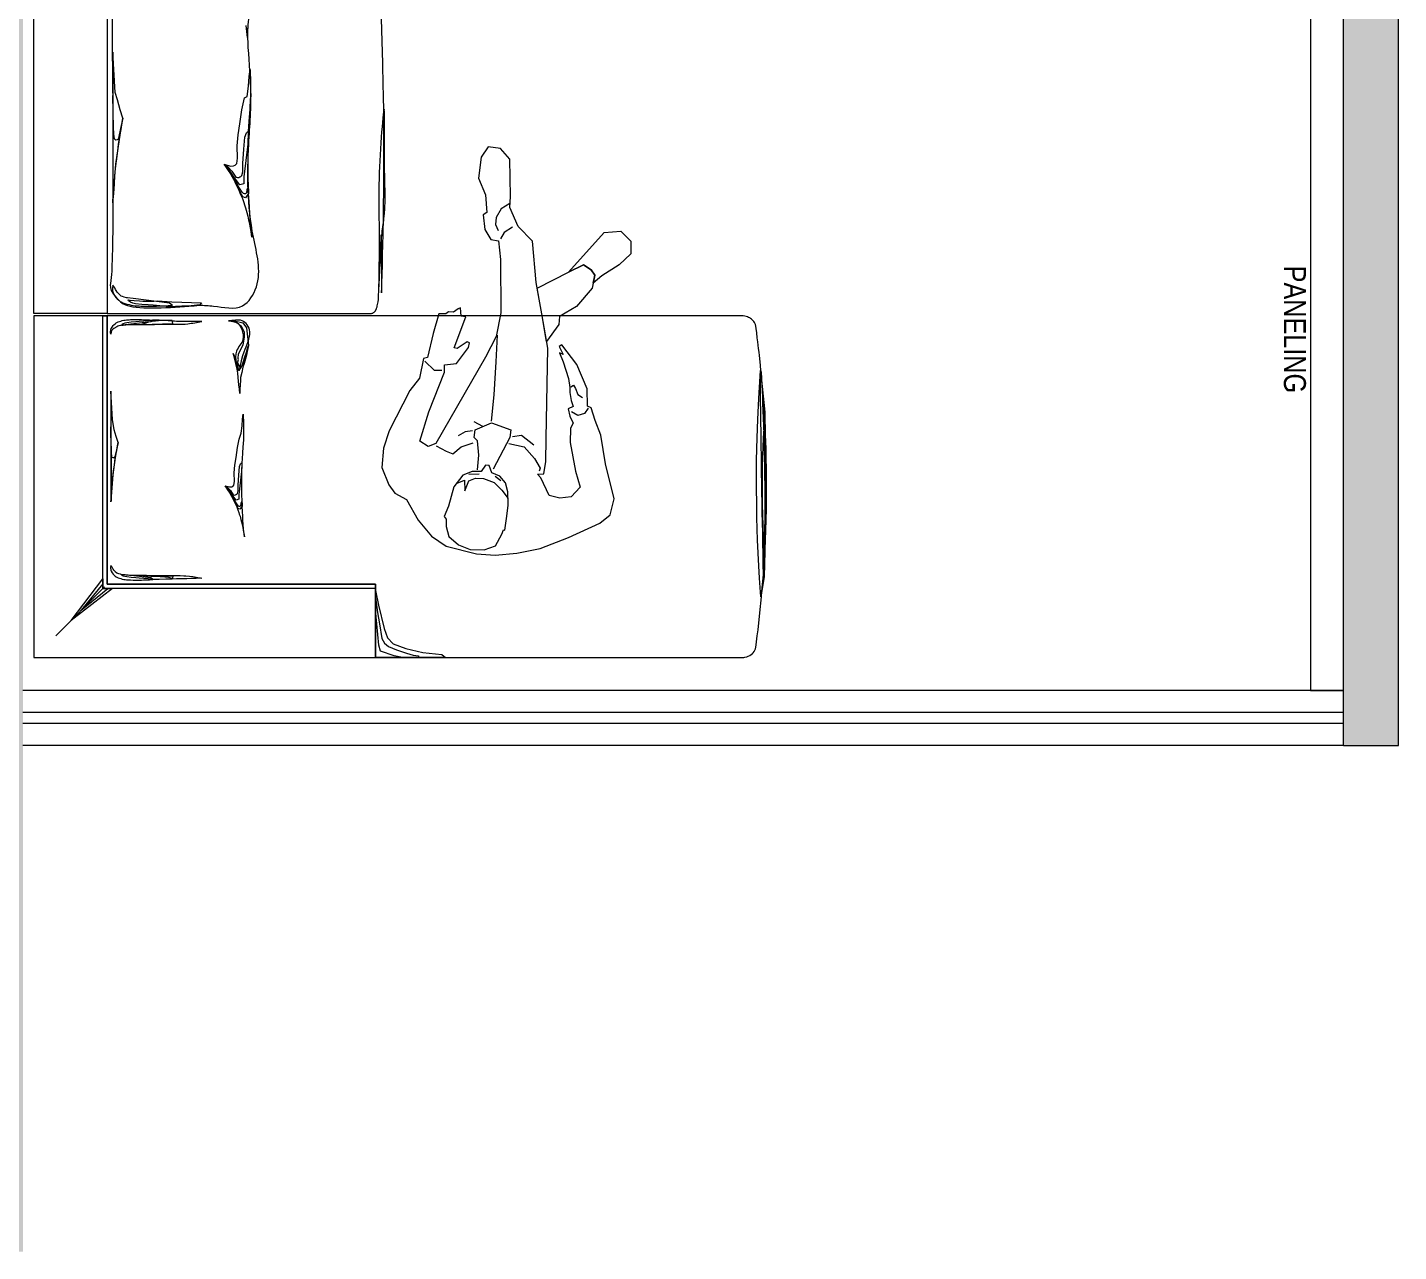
# Model space of a CAD drawing. Header units: inches. Extents: x 64138 to 64573, y -4652 to -4097.
# Drawn here: x 64396.4 to 64521, y -4450.9 to -4339.6 of the extents above; entities that cross this region are included whole.
import ezdxf

# ---------------------------------------------------------------- set-up
doc = ezdxf.new("R2010")
doc.units = ezdxf.units.IN
doc.header["$MEASUREMENT"] = 0
doc.set_wipeout_variables(frame=1)
for name, color, linetype, lineweight in [('A_FURNITURE', 251, 'Continuous', 9), ('A_TEXT', 7, 'Continuous', 18), ('A_WALL HATCH', 8, 'Continuous', 15), ('GLINE', 7, 'Continuous', 20)]:
    doc.layers.add(name, color=color, linetype=linetype, lineweight=lineweight)
doc.styles.add('ARIAL', font='ARIALN.TTF')

# ---------------------------------------------------------------- blocks, each defined once
blk = doc.blocks.new('segv')
at = {"layer": 'A_FURNITURE', "linetype": 'Continuous', "lineweight": 15}
blk.add_line((6756.4, 21999.04), (6751.97, 21994.6), dxfattribs=at)
at = {"layer": 'A_FURNITURE', "linetype": 'ByBlock'}
for p, q in [((6716.48, 21984.55), (6715.97, 21984.94)), ((6718.87, 21984.36), (6717.94, 21984.31))]:
    blk.add_line(p, q, dxfattribs=at)
at = {"layer": 'A_FURNITURE', "linetype": 'Continuous', "lineweight": 15}
for points in [[(6694.04, 21969.97), (6751.73, 21969.97), (6751.73, 21994.36), (6727.34, 21994.36), (6727.34, 22001.02), (6721.38, 22001.02), (6716.18, 22001.02), (6694.04, 22001.02), (6693.87, 22001.02), (6693.8, 22001), (6693.62, 22000.96), (6693.48, 22000.9), (6693.33, 22000.83), (6693.2, 22000.73), (6693.09, 22000.65), (6693.02, 22000.58), (6692.95, 22000.48), (6692.87, 22000.34), (6692.82, 22000.22), (6692.79, 22000.09), (6692.76, 21999.86), (6692.66, 21999.04), (6692.59, 21998.51), (6692.42, 21996.97), (6692.27, 21995.51), (6692.23, 21994.98), (6692.1, 21993.48), (6692.01, 21991.99), (6691.93, 21990.48), (6691.9, 21989.91), (6691.85, 21988.23), (6691.83, 21987.79), (6691.81, 21986.24), (6691.81, 21985.75), (6691.81, 21984.54), (6691.82, 21984.04), (6691.85, 21982.71), (6691.86, 21982.22), (6691.89, 21981.29), (6691.91, 21980.87), (6691.93, 21980.4), (6691.95, 21979.91), (6691.98, 21979.51), (6692.03, 21978.54), (6692.07, 21978), (6692.16, 21976.79), (6692.19, 21976.47), (6692.21, 21976.14), (6692.3, 21975.24), (6692.32, 21974.94), (6692.37, 21974.49), (6692.44, 21973.83), (6692.46, 21973.58), (6692.5, 21973.27), (6692.54, 21972.92), (6692.61, 21972.33), (6692.66, 21971.95), (6692.71, 21971.52), (6692.77, 21971.11), (6692.78, 21970.89), (6692.82, 21970.75), (6692.92, 21970.56), (6692.98, 21970.47), (6693.02, 21970.42), (6693.09, 21970.35), (6693.18, 21970.27), (6693.27, 21970.2), (6693.34, 21970.15), (6693.44, 21970.1), (6693.56, 21970.06), (6693.67, 21970.02), (6693.79, 21969.99), (6693.93, 21969.97)], [(6727.34, 21994.92), (6727.07, 21996.25), (6726.57, 21998.37), (6726.26, 21999.22), (6725.74, 21999.77), (6724.59, 22000.19), (6723.05, 22000.56), (6721.31, 22000.74), (6721, 22001.02), (6727.34, 22001.02)], [(6727.34, 21995.55), (6727.16, 21996.92), (6726.98, 21997.95), (6726.76, 21999.28), (6726.54, 21999.71), (6726.17, 22000.01), (6725.43, 22000.31), (6724.53, 22000.62), (6723.91, 22000.8), (6723.45, 22000.86), (6723.45, 22001.02), (6724.88, 22001.01), (6725.64, 22000.86), (6726.88, 22000.43), (6727.04, 21999.89), (6727.22, 21997.95), (6727.32, 21996.98)], [(6758.39, 22001.02), (6727.34, 22001.02), (6727.34, 21997.69), (6727.34, 21996.04), (6727.34, 21994.36), (6751.73, 21994.36), (6751.73, 21969.97), (6758.39, 21969.97)], [(6692.37, 21974.92), (6691.97, 21978.72), (6691.91, 21983.17), (6691.91, 21989.01), (6692.04, 21993.69), (6692.33, 21995.51), (6692.45, 21993.82), (6692.52, 21992.7), (6692.63, 21990.35), (6692.69, 21988.3), (6692.71, 21987.32), (6692.73, 21985.34), (6692.72, 21983.09), (6692.68, 21981.06), (6692.62, 21979.4), (6692.53, 21977.49)], [(6758.39, 21969.74), (6758.39, 21934.77), (6751.73, 21934.77), (6751.73, 21969.74)], [(6745.79, 21969.13), (6746.09, 21969.15), (6746.36, 21969.1), (6746.94, 21969.04), (6747.55, 21969), (6747.99, 21968.97), (6748.57, 21968.93), (6749.16, 21968.86), (6749.4, 21968.8), (6749.6, 21968.73), (6749.78, 21968.6), (6749.82, 21968.52), (6749.63, 21968.54), (6749.27, 21968.57), (6748.78, 21968.61), (6748.49, 21968.62), (6747.96, 21968.63), (6747.49, 21968.62), (6747.16, 21968.61), (6745.85, 21968.69), (6743.16, 21968.77), (6743.35, 21968.99), (6743.59, 21968.99), (6744.1, 21969.04), (6744.95, 21969.08), (6745.53, 21969.11)], [(6738.59, 21962.81), (6738.69, 21961.78), (6738.74, 21961.21), (6738.77, 21960.67), (6738.81, 21960.1), (6738.84, 21959.58), (6738.88, 21958.83), (6738.91, 21958.23), (6738.99, 21958.36), (6739.05, 21958.49), (6739.07, 21958.79), (6739.16, 21958.87), (6739.25, 21958.87), (6739.34, 21958.83), (6739.45, 21958.72), (6739.59, 21958.53), (6739.75, 21958.27), (6740.06, 21957.66), (6740.35, 21957.15), (6740.66, 21956.65), (6740.92, 21956.43), (6740.71, 21956.75), (6740.59, 21956.93), (6740.46, 21957.17), (6740.25, 21957.53), (6740.11, 21957.81), (6739.9, 21958.22), (6739.76, 21958.53), (6739.6, 21958.92), (6739.44, 21959.31), (6739.31, 21959.67), (6739.24, 21959.86), (6739.15, 21960.15), (6739.03, 21960.56), (6738.95, 21960.89), (6738.88, 21961.26), (6738.79, 21961.62), (6738.74, 21961.95)], [(6750.29, 21952.01), (6750.51, 21952.93), (6750.7, 21953.81), (6750.75, 21953.92), (6750.83, 21953.97), (6750.93, 21954), (6751.04, 21953.93), (6751.1, 21953.76), (6751.16, 21952.9), (6751.21, 21949.95), (6751.22, 21952.75), (6751.22, 21954.5), (6751.22, 21956.43), (6751.21, 21958.48), (6751.21, 21959.7), (6751.18, 21959.4), (6751.13, 21958.84), (6751.07, 21957.95), (6751.02, 21957.21), (6750.98, 21956.59), (6750.91, 21956.1), (6750.86, 21955.68), (6750.77, 21954.96), (6750.7, 21954.4), (6750.6, 21953.81), (6750.47, 21953.03), (6750.37, 21952.42)], [(6750.29, 21952.01), (6750.54, 21951.23), (6750.8, 21950.34), (6751, 21949.66), (6751.22, 21945.99), (6751.2, 21959.55), (6750.93, 21956.19), (6750.62, 21953.94)], [(6741.09, 21956.19), (6740.53, 21956.36), (6740.24, 21956.33), (6740.1, 21956.28), (6739.95, 21956.11), (6739.88, 21955.63), (6739.92, 21954.52), (6739.81, 21953.52), (6739.68, 21952.51), (6739.5, 21951.24), (6739.25, 21950.14), (6739.01, 21950.02), (6738.9, 21949.1), (6738.83, 21948.22), (6738.74, 21947.58), (6738.7, 21948.79), (6738.69, 21949.62), (6738.69, 21950.25), (6738.72, 21950.21), (6738.77, 21951.18), (6738.83, 21951.9), (6738.89, 21952.72), (6738.91, 21953.21), (6738.96, 21954.36), (6739.3, 21957.34), (6739.3, 21957.95), (6739.66, 21958.06), (6740.24, 21957.31), (6740.62, 21956.82), (6741, 21956.29)]]:
    blk.add_lwpolyline(points, close=True, dxfattribs=at)
at = {"layer": 'A_FURNITURE'}
for points in [[(6755.01, 21997.64), (6752.11, 21993.87), (6752.11, 21994.75), (6751.24, 21994.75), (6755.01, 21997.64)], [(6752.11, 21994.31), (6754.1, 21996.73), (6751.68, 21994.75), (6752.11, 21994.75), (6752.11, 21994.31)], [(6727.34, 21994.75), (6752.11, 21994.75), (6752.11, 21969.97), (6751.73, 21969.97), (6751.73, 21994.36), (6727.34, 21994.36), (6727.34, 21994.75)]]:
    blk.add_lwpolyline(points, dxfattribs=at)
at = {"layer": 'A_FURNITURE', "linetype": 'Continuous', "lineweight": 15}
for points in [[(6692.05, 21992), (6691.9, 21990.36), (6691.84, 21988.53), (6691.84, 21985.06), (6691.84, 21982.02), (6691.97, 21979.68), (6692.01, 21979.33), (6692.11, 21981.08), (6692.17, 21982.66), (6692.2, 21983.85), (6692.22, 21985.58), (6692.21, 21987.12), (6692.15, 21989.03), (6692.11, 21990.12), (6692.05, 21991.84)], [(6751.73, 21934.77), (6751.73, 21969.74), (6727.71, 21969.74), (6727.66, 21969.73), (6727.58, 21969.71), (6727.53, 21969.67), (6727.47, 21969.62), (6727.41, 21969.56), (6727.36, 21969.5), (6727.32, 21969.43), (6727.27, 21969.34), (6727.23, 21969.22), (6727.2, 21969.13), (6727.18, 21969.06), (6727.15, 21968.94), (6727.09, 21968.68), (6727.07, 21968.49), (6727.07, 21968.19), (6727.04, 21967.63), (6727.01, 21967.05), (6726.99, 21966.54), (6726.95, 21965.74), (6726.93, 21965.26), (6726.91, 21964.84), (6726.9, 21964.49), (6726.87, 21963.6), (6726.84, 21962.99), (6726.83, 21962.59), (6726.79, 21967.86), (6726.77, 21967.41), (6726.76, 21966.99), (6726.71, 21965.35), (6726.7, 21964.61), (6726.67, 21963.29), (6726.66, 21962.74), (6726.64, 21962.09), (6726.63, 21961.45), (6726.62, 21960.88), (6726.61, 21959.61), (6726.6, 21958.95), (6726.59, 21957.14), (6726.59, 21956.47), (6726.58, 21954.82), (6726.58, 21954.15), (6726.6, 21952.05), (6726.6, 21951.45), (6726.63, 21949.84), (6726.64, 21949.06), (6726.68, 21947.01), (6726.73, 21944.99), (6726.79, 21942.96)], [(6738.96, 21943.53), (6738.98, 21944.18), (6738.98, 21944.67), (6739.04, 21944.12), (6739.11, 21943.57)]]:
    blk.add_lwpolyline(points, dxfattribs=at)
at = {"layer": 'A_FURNITURE', "linetype": 'ByBlock'}
for points in [[(6716.47, 21991.72), (6714.49, 21991.54), (6712.38, 21991.1), (6709.81, 21990.1), (6706.95, 21988.8), (6706.01, 21988.05), (6705.65, 21986.6), (6706.45, 21983.41), (6706.87, 21980.81), (6707.39, 21979.47), (6707.74, 21978.32), (6708.07, 21978.18), (6708.11, 21976.59), (6709.04, 21974.38), (6710.41, 21972.6), (6710.66, 21972.76), (6710.3, 21973.48), (6710.64, 21973.34), (6710.29, 21974.13), (6709.81, 21975.67), (6709.68, 21976.49), (6709.69, 21976.92), (6709.56, 21977.67), (6709.38, 21978.21), (6709.85, 21978.41), (6709.69, 21979.09), (6709.39, 21979.72), (6709.63, 21980.18), (6709.67, 21981.47), (6709.18, 21984.09), (6708.75, 21985.55), (6709.57, 21986.4), (6710.61, 21986.55), (6711.57, 21986.29), (6712.33, 21984.69), (6712.62, 21984.34), (6712.04, 21984.32), (6711.88, 21983.19), (6711.83, 21981.11), (6711.7, 21972.91), (6712.23, 21969.78), (6712.74, 21966.94), (6713.08, 21963.19), (6714.39, 21961.85), (6715.13, 21960.11), (6715.07, 21959.11), (6715.15, 21955.71), (6716, 21954.75), (6717.12, 21954.59), (6717.75, 21955.55), (6717.98, 21957.45), (6717.34, 21958.95), (6717.23, 21960.56), (6717.57, 21960.78), (6717.4, 21962.11), (6716.86, 21963.01), (6716.17, 21963.15), (6716, 21964.84), (6715.96, 21969.68), (6716.39, 21971.83), (6717.34, 21973.73), (6721.86, 21981.56), (6722.57, 21981.85), (6723.33, 21981.34), (6722.51, 21978.69), (6721.07, 21975.08), (6721.09, 21974.43), (6719.98, 21974.29), (6718.9, 21972.85), (6718.81, 21972.43), (6719.01, 21972.32), (6719.92, 21972.93), (6720.2, 21972.88), (6719.13, 21970.06), (6719.55, 21969.98), (6719.62, 21969.24), (6719.85, 21969.34), (6720.27, 21969.62), (6720.7, 21969.6), (6720.95, 21969.77), (6721.6, 21969.78), (6722.1, 21971.56), (6722.61, 21973.76), (6722.99, 21973.83), (6723.35, 21975.64), (6724.22, 21976.76), (6726.1, 21980.42), (6726.63, 21981.98), (6726.77, 21983.75), (6726.15, 21985.32), (6725.58, 21986.08), (6724.54, 21986.65), (6723.47, 21988.52), (6722.25, 21989.99), (6720.92, 21990.91), (6718.18, 21991.6)], [(6717.36, 21983.54), (6717.76, 21984.1), (6718.55, 21984.1), (6719.41, 21984.43), (6720.22, 21985.51), (6720.7, 21987.27), (6721.1, 21988.2), (6720.94, 21988.45), (6720.92, 21989.1), (6720.67, 21990.02), (6719.81, 21990.77), (6718.75, 21991.2), (6717.46, 21991.24), (6716.44, 21990.86), (6715.88, 21989.82), (6715.72, 21989.42), (6715.59, 21989.45), (6715.45, 21988.39), (6715.28, 21987.2), (6715.32, 21985.97), (6715.52, 21985.14), (6716.04, 21984.53), (6716.77, 21984.22), (6717.02, 21983.56)]]:
    blk.add_lwpolyline(points, close=True, dxfattribs=at)
for points in [[(6719.93, 21985.18), (6719.27, 21984.89), (6719.22, 21985.87), (6718.86, 21984.97), (6718.26, 21984.72), (6717.53, 21984.75), (6716.57, 21985.12), (6715.86, 21985.81), (6715.3, 21986.58)], [(6715.24, 21981.58), (6713.85, 21981.86), (6712.91, 21982.92), (6712.37, 21983.82), (6712.49, 21984.08)], [(6718.09, 21983.97), (6717.97, 21982.63), (6718.07, 21981.31), (6718.37, 21981.03), (6718.3, 21980.32), (6716.8, 21979.68), (6715.06, 21980.32), (6715.13, 21981.03), (6716.64, 21983.9)], [(6721.84, 21981.78), (6720.92, 21982.25), (6720.32, 21982.52), (6719.55, 21981.88), (6718.47, 21981.52)], [(6714.89, 21980.93), (6714.07, 21980.81), (6712.95, 21981.68)], [(6718.54, 21980.42), (6719.2, 21980.5), (6719.85, 21980.88)], [(6716.29, 21971.71), (6716.42, 21974.14), (6716.58, 21977.13), (6716.85, 21979.53)], [(6717.58, 21980.02), (6718.37, 21979.59)], [(6708.03, 21978.34), (6708.35, 21978.85), (6708.96, 21979.02), (6709.54, 21978.68)], [(6709.61, 21976.41), (6709.36, 21976.27), (6709.17, 21976.57), (6708.95, 21977.12), (6708.53, 21977.39)], [(6721.33, 21974.92), (6721.98, 21974.94), (6722.85, 21974.08)], [(6712.65, 21967.45), (6709.74, 21965.95), (6708.46, 21965.34), (6707.75, 21965.77), (6707.42, 21966.27), (6707.66, 21967.45), (6709.07, 21969.11), (6710.62, 21970.03), (6710.69, 21970.74), (6711.8, 21972.31), (6712.23, 21969.78), (6712.65, 21967.45)], [(6709.82, 21966), (6706.57, 21962.4), (6705.04, 21962.27), (6704.14, 21963.18), (6704.15, 21964.33), (6705.22, 21965.34), (6706.78, 21966.32), (6707.56, 21966.98), (6707.42, 21966.27), (6707.75, 21965.77), (6708.46, 21965.34), (6709.82, 21966)], [(6714.9, 21961.89), (6715.65, 21962.39), (6715.99, 21962.97)], [(6715.13, 21959.75), (6715.94, 21960.24), (6716.39, 21961.01), (6716.44, 21961.65), (6716.19, 21962.21)]]:
    blk.add_lwpolyline(points, dxfattribs=at)
at = {"layer": 'A_FURNITURE', "linetype": 'Continuous', "lineweight": 15, "flags": 128}
blk.add_lwpolyline([(6751.22, 21967.18), (6751.25, 21967.42), (6751.25, 21967.54), (6751.23, 21967.67), (6751.22, 21967.77), (6751.16, 21967.94), (6751.07, 21968.11), (6750.93, 21968.3), (6750.83, 21968.41), (6750.68, 21968.55), (6750.54, 21968.66), (6750.46, 21968.7), (6750.29, 21968.77), (6750.11, 21968.83), (6749.93, 21968.89), (6749.73, 21968.94), (6749.54, 21968.99), (6749.36, 21969.01), (6749.18, 21969.04), (6749.07, 21969.04), (6748.99, 21969.05), (6748.89, 21969.06), (6748.83, 21969.06), (6748.66, 21969.07), (6748.35, 21969.08), (6748.08, 21969.08), (6747.75, 21969.08), (6747.52, 21969.08), (6747.24, 21969.07), (6747.01, 21969.06), (6746.72, 21969.05), (6746.49, 21969.04), (6746.18, 21969.03), (6745.79, 21969.02), (6746.05, 21968.81), (6749.38, 21968.39), (6749.87, 21968.34), (6749.97, 21968.32), (6750.18, 21968.27), (6750.33, 21968.22), (6750.46, 21968.16), (6750.65, 21967.98), (6750.71, 21967.92), (6750.83, 21967.8), (6750.92, 21967.66), (6750.98, 21967.57), (6751.04, 21967.42), (6751.12, 21967.3), (6751.22, 21967.18)], dxfattribs=at)
at = {"layer": 'A_FURNITURE'}
blk.add_lwpolyline([(6738.96, 21956.32), (6738.96, 21957.04), (6738.94, 21957.59), (6738.92, 21957.95), (6738.88, 21958.83), (6739.16, 21959.24), (6739.39, 21959.14), (6739.8, 21958.44), (6740.39, 21957.18), (6740.71, 21956.75), (6740.88, 21956.49), (6741.09, 21956.19), (6740.77, 21956.41), (6740.39, 21956.8), (6740.04, 21957.35), (6739.9, 21957.4), (6739.77, 21957.39), (6739.66, 21957.34), (6739.59, 21957.29), (6739.5, 21957.2), (6739.41, 21956.87), (6739.39, 21956.12), (6739.32, 21954.82), (6739.23, 21953.72), (6739.07, 21953.34), (6738.99, 21953.25), (6738.91, 21953.21), (6738.93, 21953.64), (6738.96, 21954.31), (6738.96, 21955.02), (6738.96, 21955.85)], close=True, dxfattribs=at)
blk.add_spline([(6692.1, 21993.48), (6691.98, 21985.33), (6692.3, 21975.24), (6692.1, 21993.48)], degree=3, dxfattribs=at)
at = {"layer": 'A_FURNITURE', "linetype": 'Continuous', "lineweight": 5}
blk.add_open_spline([(6743.35, 21968.99), (6743.65, 21969.03), (6745.99, 21969.24), (6749.38, 21969.37), (6750.38, 21968.81), (6751.57, 21967.79), (6751.32, 21966.44), (6751.21, 21962.37), (6751.21, 21955.61), (6751.22, 21947.87), (6751.28, 21945.98), (6751.28, 21940.01), (6751.31, 21937.9), (6751.25, 21937.14), (6750.75, 21936.45), (6750.46, 21936.19), (6747.46, 21935.78), (6744.21, 21936.42), (6740.61, 21935.6), (6736.9, 21936.92), (6738.21, 21940.57), (6738.96, 21942.99), (6738.94, 21945.89), (6738.5, 21949.72), (6739, 21955.22), (6739.01, 21961.46), (6737.47, 21966.52), (6739.37, 21969.62), (6741.64, 21969.07), (6742.92, 21969.01), (6743.35, 21968.99)], degree=3, knots=[0, 0, 0, 0, 22.239706, 161.09293, 172.629797, 202.097916, 203.757179, 229.706468, 314.384383, 771.038877, 913.836135, 927.459524, 946.870289, 958.813886, 975.068115, 987.513541, 1023.529587, 1153.477728, 1224.364314, 1293.337712, 1383.209003, 1444.074853, 1486.683412, 1590.781661, 1724.168719, 1932.741326, 2042.516371, 2093.431355, 2157.265818, 2188.442776, 2188.442776, 2188.442776, 2188.442776], dxfattribs=at)
at = {"layer": 'A_FURNITURE'}
blk.add_open_spline([(6727.03, 21967.34), (6727.03, 21966.39), (6727.03, 21964.5), (6727.01, 21961.07), (6727.15, 21957.49), (6726.41, 21948.08), (6726.63, 21956.63), (6726.35, 21959.63), (6726.93, 21963.58), (6727.03, 21965.71), (6727.03, 21967.34)], degree=3, knots=[0, 0, 0, 0, 59.818557, 119.223816, 205.98114, 336.544897, 428.582962, 538.970648, 571.042801, 673.139128, 673.139128, 673.139128, 673.139128], dxfattribs=at)
at = {"linetype": 'Continuous', "lineweight": 5}
blk.add_wipeout([(6748.35, 21970.28), (6747.82, 21970.3), (6747.36, 21970.31), (6746.61, 21970.34), (6745.92, 21970.36), (6745.49, 21970.37), (6744.61, 21970.39), (6744.13, 21970.4), (6743.77, 21970.41), (6743.5, 21970.42), (6743.14, 21970.43), (6742.98, 21970.38), (6742.69, 21970.34), (6742.36, 21970.29), (6741.9, 21970.25), (6741.59, 21970.23), (6741.15, 21970.21), (6740.64, 21970.2), (6740.24, 21970.23), (6739.85, 21970.3), (6739.59, 21970.38), (6739.37, 21970.47), (6739.2, 21970.55), (6739.06, 21970.67), (6738.94, 21970.82), (6738.87, 21970.95), (6738.83, 21971.06), (6738.79, 21971.19), (6738.77, 21971.36), (6738.77, 21971.54), (6738.76, 21971.73), (6738.77, 21971.89), (6738.78, 21972.05), (6738.79, 21972.23), (6738.83, 21972.52), (6738.88, 21972.78), (6739.09, 21973.65), (6739.34, 21974.43), (6739.53, 21975.35), (6739.58, 21976.09), (6739.58, 21976.59), (6739.49, 21977.52), (6739.44, 21977.95), (6739.4, 21978.41), (6739.37, 21978.79), (6739.36, 21979.03), (6739.34, 21979.42), (6739.34, 21979.77), (6739.33, 21980.28), (6739.34, 21980.72), (6739.37, 21981.59), (6739.47, 21982.92), (6739.53, 21984), (6739.52, 21986.08), (6739.44, 21987.62), (6739.36, 21989.01), (6739.27, 21989.98), (6739.07, 21991.06), (6739.02, 21991.47), (6738.99, 21991.79), (6738.98, 21992.06), (6738.99, 21992.3), (6739, 21992.51), (6739.02, 21992.67), (6739.07, 21992.87), (6739.11, 21993), (6739.16, 21993.13), (6739.22, 21993.26), (6739.29, 21993.4), (6739.38, 21993.52), (6739.5, 21993.62), (6739.62, 21993.72), (6739.71, 21993.77), (6739.78, 21993.81), (6739.89, 21993.86), (6739.98, 21993.9), (6740.08, 21993.92), (6740.18, 21993.94), (6740.23, 21993.95), (6740.32, 21993.97), (6740.43, 21993.98), (6740.58, 21993.99), (6740.7, 21993.99), (6740.81, 21993.99), (6740.91, 21993.98), (6741.03, 21993.97), (6741.13, 21993.96), (6741.21, 21993.95), (6741.32, 21993.93), (6741.56, 21993.91), (6741.74, 21993.89), (6742.01, 21993.86), (6742.19, 21993.85), (6742.33, 21993.84), (6742.64, 21993.83), (6743.14, 21993.82), (6744.04, 21993.84), (6744.44, 21993.85), (6744.88, 21993.87), (6745.25, 21993.88), (6745.58, 21993.88), (6745.98, 21993.9), (6746.26, 21993.9), (6746.52, 21993.91), (6746.85, 21993.92), (6747.31, 21993.93), (6747.87, 21993.95), (6748.08, 21993.96), (6748.24, 21993.96), (6748.53, 21993.97), (6748.71, 21993.98), (6748.96, 21993.99), (6749.29, 21993.98), (6749.6, 21993.97), (6749.88, 21993.96), (6750.02, 21993.94), (6750.21, 21993.92), (6750.38, 21993.88), (6750.49, 21993.85), (6750.62, 21993.81), (6750.68, 21993.79), (6750.74, 21993.77), (6750.84, 21993.73), (6750.92, 21993.69), (6750.96, 21993.65), (6751.01, 21993.61), (6751.12, 21993.51), (6751.17, 21993.46), (6751.26, 21993.34), (6751.35, 21993.18), (6751.39, 21993.03), (6751.41, 21992.95), (6751.4, 21992.68), (6751.39, 21986.87), (6751.39, 21984.33), (6751.39, 21983.12), (6751.39, 21982.24), (6751.39, 21981.34), (6751.39, 21980.33), (6751.39, 21977.02), (6751.39, 21975.39), (6751.39, 21973.22), (6751.4, 21971.59), (6751.41, 21971.43), (6751.41, 21971.32), (6751.39, 21971.18), (6751.35, 21971.08), (6751.31, 21970.99), (6751.27, 21970.92), (6751.23, 21970.85), (6751.17, 21970.79), (6751.1, 21970.72), (6750.99, 21970.61), (6750.89, 21970.54), (6750.74, 21970.48), (6750.54, 21970.41), (6750.38, 21970.37), (6750.21, 21970.33), (6749.96, 21970.3), (6749.7, 21970.28), (6749.34, 21970.26), (6748.87, 21970.26)], dxfattribs=at).dxf.layer = 'A_FURNITURE'
at = {"layer": 'A_FURNITURE', "linetype": 'Continuous', "lineweight": 15}
for points in [[(6748.55, 21993.53), (6748.16, 21993.54), (6747.75, 21993.55), (6747.26, 21993.56), (6746.6, 21993.57), (6746.03, 21993.57), (6745.3, 21993.56), (6745.09, 21993.56), (6744.75, 21993.58), (6744.58, 21993.59), (6744.24, 21993.62), (6743.93, 21993.66), (6743.8, 21993.68), (6743.5, 21993.74), (6743.26, 21993.79), (6743.14, 21993.82), (6743.63, 21993.83), (6744.13, 21993.85), (6744.5, 21993.86), (6744.88, 21993.87), (6745.42, 21993.88), (6745.83, 21993.89), (6745.85, 21993.86), (6745.92, 21993.8), (6746.14, 21993.76), (6746.5, 21993.71), (6746.9, 21993.68), (6747.76, 21993.65), (6748.21, 21993.63), (6748.43, 21993.6), (6748.51, 21993.57), (6748.55, 21993.53)], [(6738.9, 21972.66), (6739, 21973.19), (6739.08, 21973.53), (6739.16, 21973.88), (6739.29, 21974.28), (6739.41, 21974.64), (6739.5, 21975.1), (6739.6, 21975.56), (6739.62, 21975.86), (6739.64, 21976.21), (6739.66, 21976.67), (6739.66, 21977.01), (6739.7, 21976.63), (6739.75, 21976.24), (6739.79, 21975.91), (6739.83, 21975.56), (6739.87, 21975.16), (6739.93, 21974.8), (6740.05, 21974.28), (6740.23, 21973.58), (6740.29, 21973.38), (6740.18, 21973.58), (6740, 21974.15), (6739.9, 21974.48), (6739.87, 21974.68), (6739.81, 21974.77), (6739.74, 21974.81), (6739.67, 21974.81), (6739.6, 21974.76), (6739.49, 21974.55), (6739.36, 21974.18), (6739.21, 21973.7), (6739.06, 21973.28), (6739.01, 21973.03), (6738.96, 21972.81), (6738.9, 21972.66)], [(6740.7, 21970.41), (6740.15, 21970.41), (6739.39, 21970.59), (6739.08, 21971.04), (6738.9, 21972.66), (6739.04, 21973.19), (6739.14, 21973.49), (6739.21, 21973.7), (6739.4, 21974.3), (6739.6, 21974.76), (6739.84, 21974.23), (6739.86, 21974.15), (6739.8, 21973.92), (6739.81, 21973.84), (6739.8, 21973.41), (6739.37, 21972.59), (6739.24, 21971.91), (6739.24, 21971.71), (6739.24, 21971.48), (6739.32, 21971.33), (6739.44, 21971.07), (6739.51, 21970.93), (6739.64, 21970.83), (6739.93, 21970.6), (6740.7, 21970.41)]]:
    blk.add_lwpolyline(points, dxfattribs=at)
for points in [[(6747.59, 21993.94), (6747.8, 21993.91), (6747.99, 21993.87), (6748.4, 21993.83), (6748.82, 21993.8), (6749.13, 21993.78), (6749.54, 21993.76), (6749.95, 21993.7), (6750.12, 21993.66), (6750.26, 21993.61), (6750.38, 21993.52), (6750.41, 21993.47), (6750.28, 21993.48), (6750.03, 21993.5), (6749.69, 21993.53), (6749.48, 21993.54), (6749.11, 21993.54), (6748.78, 21993.54), (6748.55, 21993.53), (6747.63, 21993.58), (6745.75, 21993.64), (6745.83, 21993.89), (6746.05, 21993.9), (6746.41, 21993.91), (6747, 21993.93), (6747.41, 21993.94)], [(6739.26, 21990.04), (6739.33, 21989.32), (6739.36, 21988.92), (6739.39, 21988.54), (6739.41, 21988.14), (6739.43, 21987.78), (6739.46, 21987.25), (6739.48, 21986.83), (6739.54, 21986.92), (6739.58, 21987.01), (6739.6, 21987.22), (6739.66, 21987.28), (6739.72, 21987.28), (6739.79, 21987.25), (6739.87, 21987.18), (6739.96, 21987.04), (6740.07, 21986.86), (6740.29, 21986.43), (6740.49, 21986.07), (6740.71, 21985.73), (6740.89, 21985.57), (6740.75, 21985.79), (6740.66, 21985.92), (6740.57, 21986.09), (6740.43, 21986.34), (6740.32, 21986.53), (6740.18, 21986.82), (6740.08, 21987.04), (6739.96, 21987.31), (6739.85, 21987.59), (6739.77, 21987.84), (6739.72, 21987.98), (6739.65, 21988.17), (6739.57, 21988.46), (6739.51, 21988.69), (6739.46, 21988.95), (6739.4, 21989.21), (6739.36, 21989.43)], [(6739.52, 21985.49), (6739.52, 21986), (6739.51, 21986.38), (6739.49, 21986.63), (6739.46, 21987.25), (6739.66, 21987.54), (6739.82, 21987.47), (6740.11, 21986.98), (6740.52, 21986.1), (6740.75, 21985.79), (6740.86, 21985.62), (6741.01, 21985.4), (6740.79, 21985.56), (6740.52, 21985.83), (6740.27, 21986.22), (6740.18, 21986.25), (6740.08, 21986.24), (6740.01, 21986.21), (6739.96, 21986.17), (6739.9, 21986.11), (6739.83, 21985.88), (6739.82, 21985.36), (6739.77, 21984.44), (6739.71, 21983.67), (6739.6, 21983.41), (6739.54, 21983.35), (6739.49, 21983.32), (6739.5, 21983.62), (6739.52, 21984.09), (6739.52, 21984.59), (6739.52, 21985.17)], [(6750.74, 21981.49), (6750.89, 21982.13), (6751.02, 21982.75), (6751.06, 21982.82), (6751.12, 21982.86), (6751.19, 21982.88), (6751.26, 21982.83), (6751.3, 21982.71), (6751.35, 21982.11), (6751.38, 21980.04), (6751.39, 21982), (6751.39, 21983.23), (6751.39, 21984.58), (6751.39, 21986.02), (6751.39, 21986.87), (6751.36, 21986.66), (6751.33, 21986.27), (6751.28, 21985.64), (6751.25, 21985.13), (6751.22, 21984.69), (6751.17, 21984.35), (6751.14, 21984.06), (6751.07, 21983.55), (6751.02, 21983.16), (6750.96, 21982.75), (6750.86, 21982.2), (6750.8, 21981.77)], [(6741.01, 21985.4), (6740.62, 21985.52), (6740.41, 21985.5), (6740.32, 21985.47), (6740.21, 21985.35), (6740.16, 21985.01), (6740.19, 21984.23), (6740.12, 21983.54), (6740.02, 21982.83), (6739.9, 21981.94), (6739.72, 21981.17), (6739.55, 21980.62), (6739.47, 21979.97), (6739.43, 21979.36), (6739.37, 21978.91), (6739.33, 21979.76), (6739.33, 21980.34), (6739.33, 21980.78), (6739.35, 21981.22), (6739.39, 21981.9), (6739.43, 21982.4), (6739.47, 21982.97), (6739.49, 21983.32), (6739.52, 21984.12), (6739.76, 21986.21), (6739.76, 21986.63), (6740.01, 21986.72), (6740.41, 21986.19), (6740.68, 21985.85), (6740.95, 21985.47)], [(6750.74, 21981.49), (6750.91, 21980.94), (6751.09, 21980.32), (6751.23, 21979.38), (6751.39, 21976.81), (6751.37, 21986.77), (6751.18, 21984.42), (6750.97, 21982.83)], [(6747.59, 21970.35), (6747.8, 21970.38), (6747.99, 21970.42), (6748.4, 21970.46), (6748.82, 21970.49), (6749.13, 21970.51), (6749.54, 21970.53), (6749.95, 21970.59), (6750.12, 21970.62), (6750.26, 21970.68), (6750.38, 21970.77), (6750.41, 21970.82), (6750.28, 21970.81), (6750.03, 21970.79), (6749.69, 21970.76), (6749.48, 21970.75), (6749.11, 21970.75), (6748.78, 21970.75), (6748.55, 21970.76), (6747.63, 21970.71), (6745.75, 21970.65), (6745.83, 21970.4), (6746.05, 21970.39), (6746.41, 21970.38), (6747, 21970.36), (6747.41, 21970.35)]]:
    blk.add_lwpolyline(points, close=True, dxfattribs=at)
at = {"layer": 'A_FURNITURE', "linetype": 'Continuous', "lineweight": 15, "flags": 128}
for points in [[(6751.39, 21992.66), (6751.41, 21992.82), (6751.41, 21992.91), (6751.4, 21993), (6751.39, 21993.07), (6751.35, 21993.18), (6751.28, 21993.31), (6751.19, 21993.44), (6751.12, 21993.51), (6751.01, 21993.61), (6750.92, 21993.69), (6750.86, 21993.72), (6750.74, 21993.77), (6750.62, 21993.81), (6750.49, 21993.85), (6750.35, 21993.89), (6750.21, 21993.92), (6750.09, 21993.94), (6749.96, 21993.95), (6749.88, 21993.96), (6749.83, 21993.96), (6749.76, 21993.97), (6749.72, 21993.97), (6749.6, 21993.97), (6749.38, 21993.98), (6749.2, 21993.99), (6748.96, 21993.99), (6748.8, 21993.98), (6748.61, 21993.98), (6748.44, 21993.97), (6748.24, 21993.96), (6748.08, 21993.96), (6747.87, 21993.95), (6747.59, 21993.94), (6747.77, 21993.79), (6750.1, 21993.5), (6750.45, 21993.46), (6750.52, 21993.45), (6750.66, 21993.42), (6750.77, 21993.38), (6750.86, 21993.34), (6750.99, 21993.22), (6751.03, 21993.17), (6751.12, 21993.09), (6751.18, 21992.99), (6751.22, 21992.93), (6751.26, 21992.82), (6751.32, 21992.74), (6751.39, 21992.66)], [(6751.39, 21971.63), (6751.41, 21971.47), (6751.41, 21971.38), (6751.4, 21971.29), (6751.39, 21971.22), (6751.35, 21971.1), (6751.28, 21970.98), (6751.19, 21970.85), (6751.12, 21970.77), (6751.01, 21970.68), (6750.92, 21970.6), (6750.86, 21970.57), (6750.74, 21970.52), (6750.62, 21970.48), (6750.49, 21970.44), (6750.35, 21970.4), (6750.21, 21970.37), (6750.09, 21970.35), (6749.96, 21970.34), (6749.88, 21970.33), (6749.83, 21970.33), (6749.76, 21970.32), (6749.72, 21970.32), (6749.6, 21970.31), (6749.38, 21970.31), (6749.2, 21970.3), (6748.96, 21970.3), (6748.8, 21970.31), (6748.61, 21970.31), (6748.44, 21970.32), (6748.24, 21970.33), (6748.08, 21970.33), (6747.87, 21970.34), (6747.59, 21970.35), (6747.77, 21970.5), (6750.1, 21970.79), (6750.45, 21970.83), (6750.52, 21970.84), (6750.66, 21970.87), (6750.77, 21970.91), (6750.86, 21970.95), (6751.11, 21971.1), (6751.26, 21971.25), (6751.36, 21971.43), (6751.39, 21971.63)]]:
    blk.add_lwpolyline(points, dxfattribs=at)
at = {"layer": 'A_FURNITURE', "linetype": 'Continuous', "lineweight": 15}
for points, knots in [([(6740.7, 21970.41), (6740.3, 21970.42), (6739.46, 21970.11), (6738.41, 21971.46), (6739.63, 21973.62), (6739.62, 21975.86), (6740.4, 21973.18), (6739.25, 21972.34), (6739.43, 21971.29), (6739.83, 21970.51), (6740.38, 21970.45), (6740.7, 21970.41)], [0, 0, 0, 0, 3.765039, 7.186199, 11.525229, 18.136216, 25.178191, 29.492814, 32.393238, 34.37256, 37.295338, 37.295338, 37.295338, 37.295338]), ([(6743.14, 21970.47), (6743.56, 21970.55), (6744.61, 21970.77), (6746.44, 21970.69), (6747.78, 21970.75), (6748.64, 21970.76), (6747.51, 21970.35), (6746.05, 21970.39), (6745.24, 21970.51), (6744.01, 21970.49), (6743.14, 21970.47)], [0, 0, 0, 0, 4.125944, 10.210776, 17.339128, 17.365838, 18.16499, 22.720169, 26.184612, 34.787483, 34.787483, 34.787483, 34.787483])]:
    blk.add_open_spline(points, degree=3, knots=knots, dxfattribs=at)

msp = doc.modelspace()

# ---------------------------------------------------------------- hatches: boundary and pattern name
at = {"layer": 'A_WALL HATCH', "ltscale": 3, "transparency": 33554687}
h = msp.add_hatch(color=256, dxfattribs=at)
h.dxf.hatch_style = 1
h.paths.add_polyline_path([(64515.9893, -4404.86454), (64520.9893, -4404.86454), (64520.9893, -4101.86454), (64515.9893, -4101.86454)])
h.paths.add_polyline_path([(64390.9893, -4202.86454), (64395.9893, -4202.86454), (64395.9893, -4159.86454), (64467.9893, -4159.86454), (64467.9893, -4154.86454), (64448.9893, -4154.86454), (64448.9893, -4111.86454), (64443.9893, -4111.86454), (64443.9893, -4154.86454), (64390.9893, -4154.86454)])
h.paths.add_polyline_path([(64430.9893, -4111.86454), (64448.9893, -4111.86454), (64448.9893, -4106.86454), (64448.9893, -4101.86454), (64430.9893, -4101.86454)])
h.paths.add_polyline_path([(64448.9893, -4106.86454), (64473.9893, -4106.86454), (64473.9893, -4101.86454), (64448.9893, -4101.86454)])
h.paths.add_polyline_path([(64289.9893, -4106.86454), (64390.9893, -4106.86454), (64390.9893, -4130.86454), (64395.9893, -4130.86454), (64395.9893, -4106.86454), (64430.9893, -4106.86454), (64430.9893, -4101.86454), (64289.9893, -4101.86454)])
h.paths.add_polyline_path([(64265.9893, -4111.86454), (64289.9893, -4111.86454), (64289.9893, -4106.86454), (64289.9893, -4101.86454), (64265.9893, -4101.86454)])
h.paths.add_polyline_path([(64159.9893, -4243.86454), (64148.4893, -4243.86454), (64148.4893, -4248.86454), (64166.9893, -4248.86454), (64182.9893, -4248.86454), (64182.9893, -4245.59597), (64182.9893, -4243.86454), (64164.9893, -4243.86454), (64164.9893, -4226.86454), (64164.9893, -4171.86454), (64167.9893, -4171.86454), (64212.9893, -4171.86454), (64212.9893, -4248.86454), (64270.9893, -4248.86454), (64270.9893, -4243.86454), (64267.72073, -4243.86454), (64217.9893, -4243.86454), (64217.9893, -4226.86454), (64217.9893, -4171.86454), (64220.9893, -4171.86454), (64265.9893, -4171.86454), (64265.9893, -4213.86454), (64270.9893, -4213.86454), (64270.9893, -4166.86454), (64159.9893, -4166.86454)])
h.paths.add_polyline_path([(64138.4893, -4267.86454), (64148.4893, -4267.86454), (64148.4893, -4248.86454), (64148.4893, -4243.86454), (64138.4893, -4243.86454)])
h.paths.add_polyline_path([(64140.9893, -4375.86454), (64145.9893, -4375.86454), (64145.9893, -4267.86454), (64140.9893, -4267.86454)])
h.paths.add_polyline_path([(64138.4893, -4397.86454), (64148.4893, -4397.86454), (64148.4893, -4375.86454), (64145.9893, -4375.86454), (64138.4893, -4375.86454)])
h.paths.add_polyline_path([(64140.9893, -4421.86454), (64171.2393, -4421.86454), (64171.2393, -4392.86454), (64148.4893, -4392.86454), (64148.4893, -4397.86454), (64166.2393, -4397.86454), (64166.2393, -4416.86454), (64145.9893, -4416.86454), (64145.9893, -4397.86454), (64140.9893, -4397.86454)])
h.paths.add_polyline_path([(64265.9893, -4426.86454), (64275.9893, -4426.86454), (64275.9893, -4408.86454), (64265.9893, -4408.86454)])
h.paths.add_polyline_path([(64265.9893, -4450.86454), (64275.9893, -4450.86454), (64275.9893, -4426.86454), (64265.9893, -4426.86454)])
h.paths.add_polyline_path([(64243.2393, -4397.86454), (64265.9893, -4397.86454), (64265.9893, -4408.86454), (64270.9893, -4408.86454), (64270.9893, -4306.86454), (64265.9893, -4306.86454), (64265.9893, -4392.86454), (64262.9893, -4392.86454), (64243.2393, -4392.86454)])
h.paths.add_polyline_path([(64265.9893, -4306.86454), (64270.9893, -4306.86454), (64275.9893, -4306.86454), (64275.9893, -4284.86454), (64265.9893, -4284.86454)])
h.paths.add_polyline_path([(64311.9893, -4300.13311), (64311.9893, -4301.86454), (64385.9893, -4301.86454), (64385.9893, -4296.86454), (64311.9893, -4296.86454)])
h.paths.add_polyline_path([(64385.9893, -4319.86454), (64395.9893, -4319.86454), (64395.9893, -4296.86454), (64385.9893, -4296.86454), (64385.9893, -4301.86454)])
h.paths.add_polyline_path([(64390.9893, -4350.84842), (64390.9893, -4408.86454), (64395.9893, -4408.86454), (64395.9893, -4319.86454), (64390.9893, -4319.86454)])
h.paths.add_polyline_path([(64385.9893, -4450.86454), (64395.9893, -4450.86454), (64395.9893, -4426.86454), (64385.9893, -4426.86454), (64385.9893, -4440.86454)])
h.paths.add_polyline_path([(64385.9893, -4422.84842), (64385.9893, -4426.86454), (64395.9893, -4426.86454), (64395.9893, -4408.86454), (64390.9893, -4408.86454), (64385.9893, -4408.86454)])

# ---------------------------------------------------------------- linework, layer by layer
at = {"layer": 'A_FURNITURE', "ltscale": 3}
msp.add_lwpolyline([(64515.9893, -4327.86454), (64512.9893, -4327.86454), (64512.9893, -4399.86454), (64515.9893, -4399.86454)], close=True, dxfattribs=at)
at = {"layer": 'GLINE', "ltscale": 3}
for p, q in [((64515.9893, -4404.86454), (64515.9893, -4101.86454)), ((64520.9893, -4404.86454), (64520.9893, -4101.86454)), ((64515.9893, -4399.86454), (64395.9893, -4399.86454)), ((64515.9893, -4401.86454), (64395.9893, -4401.86454)), ((64515.9893, -4402.86454), (64395.9893, -4402.86454)), ((64515.9893, -4404.86454), (64395.9893, -4404.86454)), ((64515.9893, -4404.86454), (64520.9893, -4404.86454))]:
    msp.add_line(p, q, dxfattribs=at)

# ---------------------------------------------------------------- texts
at = {"layer": 'A_TEXT', "insert": (64512.56863, -4361.25254), "char_height": 2, "width": 53.5629604, "attachment_point": 1, "rotation": 270, "style": 'ARIAL'}
msp.add_mtext('PANELING', dxfattribs=at)

# ---------------------------------------------------------------- next in the draw order: block references
at = {"layer": 'GLINE', "rotation": 180}
msp.add_blockref('segv', (71155.37728, 17604.15158), dxfattribs=at)

doc.saveas('drawing.dxf')
